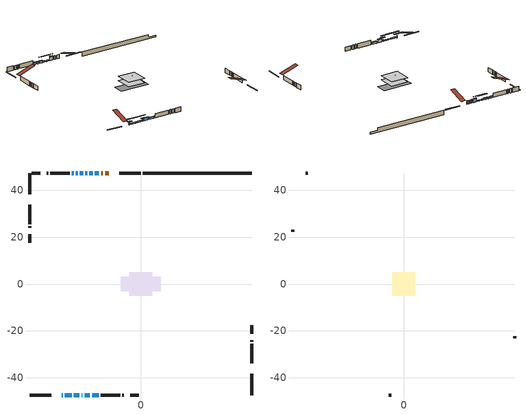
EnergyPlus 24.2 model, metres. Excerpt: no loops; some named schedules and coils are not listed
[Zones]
conditioned space
 floor adiabatic (AdiabaticFloorConstruction): -5,-5 -5,5 5,5 5,-5 z0.92
 floor foundation (Slab1 construction): -8.51,-3.12 -8.51,3.12 8.51,3.12 8.51,-3.12 z-1.46
 wall outside (RimJoist1 construction): -0.1,47.35 -9.25,47.35 / -47.35,-47.35 -38.2,-47.35 / -47.35,47.35 -47.35,38.2 / 47.35,-47.35 47.35,-38.2 z0.92:1.22
 wall outside (AdiabaticWallConstruction 1): -13.67,47.35 -15.18,47.35 / -16.11,47.35 -16.92,47.35 z0.92:2.95
 wall outside (AdiabaticWallConstruction): -33.77,-47.35 -33.26,-47.35 / -25.27,-47.35 -24.86,-47.35 z0.92:1.84; -17.85,47.35 -19.58,47.35 z0.92:2.93; -20.51,47.35 -21.96,47.35 / -22.88,47.35 -23.57,47.35 / -32.33,-47.35 -29.44,-47.35 / -28.51,-47.35 -26.2,-47.35 z0.92:1.61; -24.5,47.35 -25.92,47.35 / -28.57,47.35 -29.36,47.35 / -20.74,-47.35 -17.9,-47.35 z0.92:1.89; -26.85,47.35 -27.64,47.35 z0.92:1.74; -23.93,-47.35 -21.67,-47.35 z0.92:2.47
 wall outside (Wall1 construction): -30.28,47.35 -38.51,47.35 / -16.97,-47.35 -8.74,-47.35 / -47.35,33.77 -47.35,25.55 / 47.35,-33.77 47.35,-25.55 z0.92:3.36
 wall outside (Wall2 construction): -39.44,47.35 -40,47.35 / -7.81,-47.35 -7.25,-47.35 / -47.35,24.62 -47.35,24.06 / 47.35,-24.62 47.35,-24.06 z0.92:3.36
 wall outside (Wall4 construction): -42.79,47.35 -46.42,47.35 / -4.46,-47.35 -0.83,-47.35 / -47.35,21.26 -47.35,17.64 / 47.35,-21.26 47.35,-17.64 z0.92:3.36
 wall foundation (FoundationWall1 construction): 0.83,47.35,-1.46 0.83,47.35,0.92 42.7,47.35,0.92 42.7,47.35,-0.52 47.35,47.35,-0.52 47.35,47.35,-1.46
 window (WindowConstruction 6): -33.77,-47.35 -33.26,-47.35 z0.92:1.83
 window (WindowConstruction 5): -17.85,47.35 -19.58,47.35 z0.92:2.93
 window (WindowConstruction 8): -20.51,47.35 -21.96,47.35 z0.92:1.61
 window (WindowConstruction 9): -22.89,47.35 -23.57,47.35 z0.92:1.61
 window (WindowConstruction 10): -32.33,-47.35 -29.44,-47.35 z0.92:1.61
 window (WindowConstruction 11): -28.51,-47.35 -26.2,-47.35 z0.92:1.61
 window (WindowConstruction 7): -25.27,-47.35 -24.86,-47.35 z0.92:1.83
 window (WindowConstruction): -24.5,47.35 -25.92,47.35 z0.92:1.89
 window (WindowConstruction 1): -26.85,47.35 -27.64,47.35 z0.92:1.73
 window (WindowConstruction 2): -28.57,47.35 -29.35,47.35 z0.92:1.89
 window (WindowConstruction 3): -23.93,-47.35 -21.67,-47.35 z0.92:2.47
 window (WindowConstruction 4): -20.74,-47.35 -17.9,-47.35 z0.92:1.89
 door (Door): -13.67,47.35 -15.18,47.35 z0.92:2.95
 door (Door 1): -16.11,47.35 -16.92,47.35 z0.92:2.95
 ceiling adiabatic (AdiabaticFloorConstruction): 5,-5 5,5 -5,5 -5,-5 z0.92
 roof outside (Roof1 construction): -1.36,1.36 -1.36,-1.36 1.36,-1.36 1.36,1.36 z3.36
attic - vented
 floor to conditioned space (Floor1 construction Reversed): -5,-5 -5,5 5,5 5,-5 z3.36
 wall outside (Wall3 construction): -40.93,47.35 -41.86,47.35 / -6.32,-47.35 -5.39,-47.35 / -47.35,23.13 -47.35,22.19 / 47.35,-23.13 47.35,-22.19 z0.92:3.36
 roof outside (Roof2 construction): -12.74,47.35,3.36 -12.74,37.61,6.6 -10.17,37.61,6.6 -10.17,47.35,3.36; -34.7,-47.35,3.36 -34.7,-37.61,6.6 -37.27,-37.61,6.6 -37.27,-47.35,3.36; -47.35,34.7,3.36 -37.61,34.7,6.6 -37.61,37.27,6.6 -47.35,37.27,3.36; 47.35,-34.7,3.36 37.61,-34.7,6.6 37.61,-37.27,6.6 47.35,-37.27,3.36
shading: -32.25,-47.35 -34.78,-47.35 -34.78,-48.26 -32.25,-48.26 z2.84; -19.78,47.35 -17.65,47.35 -17.65,47.76 -19.78,47.76 z3.13; -24.6,47.35 -17.87,47.35 -17.87,47.76 -24.6,47.76 z4.25; -26.21,47.35 -20.25,47.35 -20.25,47.76 -26.21,47.76 z4.25; -26.8,-47.35 -34.97,-47.35 -34.97,-47.76 -26.8,-47.76 z4.25; -23.56,-47.35 -31.15,-47.35 -31.15,-47.76 -23.56,-47.76 z4.25; -23.85,-47.35 -26.28,-47.35 -26.28,-48.26 -23.85,-48.26 z2.84; -26.12,47.35 -24.3,47.35 -24.3,47.76 -26.12,47.76 z2.09; -27.84,47.35 -26.65,47.35 -26.65,47.76 -27.84,47.76 z1.93; -29.56,47.35 -28.37,47.35 -28.37,47.76 -29.56,47.76 z2.09; -21.52,-47.35 -24.08,-47.35 -24.08,-47.81 -21.52,-47.81 z2.62; -17.75,-47.35 -20.89,-47.35 -20.89,-47.81 -17.75,-47.81 z2.04
[Building]
Building 1: Terrain=Suburbs
[Site:Location]
Timmins AP_ON: Latitude {deg}=48.57; Longitude {deg}=-81.38; Time Zone {hr}=-5; Elevation {m}=295; Keep Site Location Information=Yes
[Site:GroundTemperature:Shallow]
-4.08336, -6.83505, -7.05541, -5.74959, -0.50746, 4.71025, 9.23373, 12.0992, 12.3427, 10.0121, 5.60395, 0.54629
[Site:WaterMainsTemperature]
Calculation Method=Schedule; Temperature Schedule=mains temperature schedule
[Material] Roughness=Rough; Thermal Absorptance=0.9
Name | Thickness {m} | Conductivity {W/m-K} | Density {kg/m3} | Specific Heat {J/kg-K} | Solar Absorptance | Visible Absorptance
asphalt or fiberglass shingles | 0.00635 | 0.162714 | 1121.4 | 1465.45 | 0.4 | 0.4
ceiling loosefill ins | 0.254 | 0.0480833 | 16.02 | 1046.75 | 0.7 | 0.7
ceiling stud and cavity | 0.1397 | 0.140918 | 65.682 | 1177.47 | 0.7 | 0.7
concrete 4.0 in. | 0.1016 | 1.803125 | 2242.8 | 837.4 | 0.7 | 0.7
concrete 8.0 in. | 0.2032 | 1.803125 | 2242.8 | 837.4 | 0.7 | 0.7
door material | 0.04445 | 0.053851 | 512.64 | 1214.23 | 0.7 | 0.7
exterior vertical ins | 0.0445518 | 0.029427 | 32.04 | 1214.23 | 0.7 | 0.7
floor covering | 0.0127 | 0.0433444 | 54.468 | 1339.84 | 0.6 | 0.6
floor rigid ins; wall rigid ins 1 | 0.512978 | 0.029427 | 32.04 | 1214.23 | 0.7 | 0.7
floor stud and cavity | 0.1397 | 1.75129 | 37.0049 | 1207.88 | 0.7 | 0.7
furniture material conditioned space 1 | 0.1524 | 0.115458 | 640.8 | 1214.23 | 0.6 | 0.6
gypsum board | 0.0127 | 0.160291 | 801 | 837.4 | 0.6 | 0.6
gypsum board 1 | 0.0127 | 0.160291 | 801 | 837.4 | 0.7 | 0.7
osb sheathing 0.5 in. | 0.0127 | 0.115458 | 512.64 | 1214.23 | 0.7 | 0.7
osb sheathing 0.75 in. | 0.01905 | 0.115458 | 512.64 | 1214.23 | 0.7 | 0.7
osb sheathing 2.0 in. | 0.0508 | 0.115458 | 512.64 | 1214.23 | 0.7 | 0.7
rim joist rigid ins; wall rigid ins | 0.051816 | 0.029427 | 32.04 | 1214.23 | 0.7 | 0.7
rim joist stud and cavity | 0.0508 | 0.0344034 | 125.044 | 1163.47 | 0.6 | 0.6
roof stud and cavity | 0.2032 | 0.122513 | 78.34581 | 1123.46 | 0.7 | 0.7
wall stud and cavity | 0.1397 | 0.157107 | 139.0536 | 1170.24 | 0.7 | 0.7
wall stud and cavity 1 | 0.1397 | 0.175529 | 139.0536 | 1170.24 | 0.7 | 0.7
wall stud and cavity 2 | 0.0889 | 6.1454 | 50.32683 | 1063.81 | 0.6 | 0.6
wall stud and cavity 3 | 0.1397 | 0.234034 | 139.0536 | 1170.24 | 0.7 | 0.7
wall stud and cavity 4 | 0.0889 | 0.380278 | 52.3479 | 1209.89 | 0.7 | 0.7
wall stud and cavity 5 | 0.0889 | 0.391764 | 83.0341 | 1211.67 | 0.7 | 0.7
wood siding | 0.0254 | 0.102417 | 544.68 | 1172.36 | 0.4 | 0.4
wood siding 1 | 0.00254 | 0.102417 | 544.68 | 1172.36 | 0.4 | 0.4
wood siding 2; wood siding 3; wood siding 4 | 0.0254 | 0.102417 | 544.68 | 1172.36 | 0.7 | 0.7
[WindowMaterial:SimpleGlazingSystem]
Name | U-Factor {W/m2-K} | Solar Heat Gain Coefficient
WindowMaterial | 1.86182 | 0.5
WindowMaterial 1 | 1.97083 | 0.44
WindowMaterial 2 | 1.94415 | 0.46
WindowMaterial 3 | 1.75848 | 0.55
WindowMaterial 4 | 3.131417 | 0.58
WindowMaterial 5 | 3.25804 | 0.55
WindowMaterial 6 | 4.83538 | 0.46
WindowMaterial 7 | 1.99411 | 0.47
WindowMaterial 8 | 2.1866 | 0.37
WindowMaterial 9 | 1.96402 | 0.49
[Construction]
AdiabaticFloorConstruction: floor stud and cavity, floor rigid ins, osb sheathing 0.75 in., floor covering
AdiabaticWallConstruction: wood siding 3, wall rigid ins 1, wall stud and cavity 4, gypsum board
AdiabaticWallConstruction 1: wood siding 4, wall rigid ins 1, wall stud and cavity 4, gypsum board
Door; Door 1: door material
Floor1 construction Reversed: gypsum board, ceiling stud and cavity, ceiling loosefill ins
FoundationWall1 construction: concrete 8.0 in., gypsum board 1
furniture construction conditioned space 1: furniture material conditioned space 1
PartitionWallConstruction: gypsum board, wall stud and cavity 5, gypsum board
RimJoist1 construction: wood siding 2, rim joist rigid ins, osb sheathing 2.0 in., rim joist stud and cavity
Roof1 construction: asphalt or fiberglass shingles, osb sheathing 0.75 in., roof stud and cavity, gypsum board
Roof2 construction: asphalt or fiberglass shingles
Slab1 construction: concrete 4.0 in.
Wall1 construction: wood siding, wall rigid ins, osb sheathing 0.5 in., wall stud and cavity, gypsum board
Wall2 construction: wood siding, wall rigid ins, osb sheathing 0.5 in., wall stud and cavity 1, gypsum board
Wall3 construction: wood siding 1, wall stud and cavity 2
Wall4 construction: wood siding, wall rigid ins, osb sheathing 0.5 in., wall stud and cavity 3, gypsum board
WindowConstruction; WindowConstruction 4: WindowMaterial
WindowConstruction 1: WindowMaterial 1
WindowConstruction 10; WindowConstruction 8: WindowMaterial 7
WindowConstruction 11: WindowMaterial 9
WindowConstruction 2: WindowMaterial 2
WindowConstruction 3: WindowMaterial 3
WindowConstruction 5: WindowMaterial 4
WindowConstruction 6: WindowMaterial 5
WindowConstruction 7: WindowMaterial 6
WindowConstruction 9: WindowMaterial 8
[Zone] Multiplier=1; Part of Total Floor Area=Yes
Name | Volume {m3}
attic - vented | 52.673
conditioned space | 522.3
[Space]
Name | Zone | Volume {m3}
attic - vented 1 | attic - vented | 52.673
conditioned space 1 | conditioned space | 522.3
[ZoneInfiltration:EffectiveLeakageArea]
infil attic - vented 1: Zone or Space=attic - vented 1; Schedule=Always On Discrete; Effective Air Leakage Area {cm2}=3634.91; Stack Coefficient=0.000395285; Wind Coefficient=1.34331e-05
[ZoneMixing]
whole house fan mix: Zone or Space=attic - vented; Schedule=Always On Continuous; Design Flow Rate Calculation Method=Flow/Zone; Design Flow Rate {m3/s}=0; Source Zone or Space=conditioned space
[SurfaceProperty:ExposedFoundationPerimeter]
Slab1: Exposed Perimeter Calculation Method=TotalExposedPerimeter; Total Exposed Perimeter {m}=46.513
[InternalMass] Zone or ZoneList=conditioned space; Space or SpaceList=conditioned space 1
Name | Construction | Surface Area {m2}
furniture mass conditioned space 1 | furniture construction conditioned space 1 | 82.4801
partition wall mass | PartitionWallConstruction | 206.2
[Lights]
interior lighting: Zone or ZoneList or Space or SpaceList=conditioned space 1; Schedule=interior lighting schedule; Design Level Calculation Method=LightingLevel; Lighting Level {W}=343.2; Return Air Fraction=0; Fraction Radiant=0.6; Fraction Visible=0.2; Fraction Replaceable=1
[People]
occupants: Zone or ZoneList or Space or SpaceList=conditioned space 1; Number of People Schedule=occupants schedule; Number of People Calculation Method=People; Number of People=3; Fraction Radiant=0.314171; Sensible Heat Fraction=0.56303; Activity Level Schedule=occupants activity schedule; Carbon Dioxide Generation Rate {m3/s-W}=0; Enable ASHRAE 55 Comfort Warnings=No; Mean Radiant Temperature Calculation Type=EnclosureAveraged
[ElectricEquipment] Zone or ZoneList or Space or SpaceList=conditioned space 1; Design Level Calculation Method=EquipmentLevel
Name | Schedule | Design Level {W} | Fraction Latent | Fraction Radiant | Fraction Lost
clothes dryer | clothes dryer schedule | 140.772 | 0.015 | 0.081 | 0.85
clothes washer | clothes washer schedule | 32.1985 | 0.03 | 0.162 | 0.7
cooking range | cooking range schedule | 215.147 | 0.08 | 0.432 | 0.2
dishwasher | dishwasher schedule | 66.8632 | 0.3 | 0.18 | 0.4
fridge | fridge schedule | 72.9452 | 0 | 0.6 | 0
mech vent bath fan 0 | mech vent bath fan 0 schedule | 50.2 | 0 | 0 | 1
mech vent bath fan 1 | mech vent bath fan 1 schedule | 50.2 | 0 | 0 | 1
mech vent house fan | mech vent house fan schedule | 0 | 0 | 0 | 1
mech vent house fan cfis | mech vent house fan cfis schedule | 0 | 0 | 0 | 0
misc plug loads | misc plug loads schedule | 494.7 | 0.045 | 0.513 | 0.1
whole house fan | Always On Discrete | 0 | 0 | 0 | 1
[OtherEquipment] Zone or ZoneList or Space or SpaceList=conditioned space 1; Design Level Calculation Method=EquipmentLevel
Name | Fuel Type | Schedule | Design Level {W} | Fraction Latent | Fraction Radiant | Fraction Lost
clothes dryer 1 | Electricity | clothes dryer schedule | 0 | 0.015 | 0.081 | 0.85
cooking range 1 | Electricity | cooking range schedule | 0 | 0.08 | 0.432 | 0.2
general water use latent | None | general water use schedule | 62.594 | 1 | 0 | 0
general water use sensible | None | general water use schedule | -61.6891 | 0 | 0.6 | 0
mech vent house fan latent load | None | Always On Discrete | 0 | 1 | 0 | 0
mech vent house fan sensible load | None | Always On Discrete | 0 | 0 | 0 | 0
water heater energy adjustment1 | NaturalGas | Always On Discrete | 0.01 | 0 | 0 | 1
[ZoneInfiltration:DesignFlowRate] Zone or ZoneList or Space or SpaceList=conditioned space 1; Schedule=Always On Discrete; Design Flow Rate Calculation Method=Flow/Zone; Design Flow Rate {m3/s}=0
infil flow; natural vent flow; whole house fan flow
[ZoneControl:Thermostat]
conditioned space Thermostat: Zone or ZoneList=conditioned space; Control Type Schedule=conditioned space Thermostat Schedule; Control 1=conditioned space temperature setpoint; Temperature Difference Between Cutout And Setpoint {deltaC}=0
[ThermostatSetpoint:DualSetpoint]
conditioned space temperature setpoint: Heating Setpoint Temperature Schedule=heating setpoint; Cooling Setpoint Temperature Schedule=cooling setpoint
[AirLoopHVAC:UnitarySystem]
unit heater unitary system: Control Type=Load; Controlling Zone or Thermostat Location=conditioned space; Dehumidification Control Type=None; Availability Schedule=Always On Discrete; Supply Fan=unit heater supply fan; Fan Placement=BlowThrough; Supply Air Fan Operating Mode Schedule=unit heater auto fan schedule; Heating Coil=unit heater htg coil; DX Heating Coil Sizing Ratio=1; Use DOAS DX Cooling Coil=No; Minimum Supply Air Temperature {C}=2; Latent Load Control=SensibleOnlyLoadControl; Cooling Supply Air Flow Rate Method=None; Heating Supply Air Flow Rate Method=SupplyAirFlowRate; Heating Supply Air Flow Rate {m3/s}=0.00141584; No Load Supply Air Flow Rate Method=SupplyAirFlowRate; No Load Supply Air Flow Rate {m3/s}=0; No Load Supply Air Flow Rate Control Set To Low Speed=Yes; Maximum Supply Air Temperature {C}=48.8889; Maximum Outdoor Dry-Bulb Temperature for Supplemental Heater Operation {C}=21; Ancillary On-Cycle Electric Power {W}=0; Ancillary Off-Cycle Electric Power {W}=0
[Zone equipment]
conditioned space: electric baseboard, unit heater unitary system
[Foundation:Kiva]
Foundation Kiva 1: Initial Indoor Air Temperature {C}=18; Wall Height Above Grade {m}=0.920008; Wall Depth Below Slab {m}=0.2032; Custom Block Material Name 1=exterior vertical ins; Custom Block Depth 1 {m}=2.38; Custom Block X Position 1 {m}=0.2159; Custom Block Z Position 1 {m}=0
[Foundation:Kiva:Settings]
Soil Conductivity {W/m-K}=0.849921; Soil Density {kg/m3}=1842.3; Soil Specific Heat {J/kg-K}=418.7; Ground Solar Absorptivity=0.9; Ground Thermal Absorptivity=0.9; Ground Surface Roughness {m}=0.03; Far-Field Width {m}=40; Deep-Ground Boundary Condition=ZeroFlux; Deep-Ground Depth {m}=40; Minimum Cell Dimension {m}=0.2; Maximum Cell Growth Coefficient=3; Simulation Timestep=Timestep
[Exterior:Lights]
exterior lighting: Schedule=exterior lighting schedule; Design Level {W}=75.6
[EnergyManagementSystem:Sensor] Output:Variable or Output:Meter Index Key=conditioned space
Name | Output:Variable or Output:Meter
conditioned_space_clg_unmet_s | Zone Cooling Setpoint Not Met Time
conditioned_space_htg_unmet_s | Zone Heating Setpoint Not Met Time
fridge_tin_s; tin_s; tin_s_1 | Zone Mean Air Temperature
tout_s | Zone Outdoor Air Drybulb Temperature
win_s | Zone Air Humidity Ratio
[Schedule:Constant]
Name | Hourly Value
Always On Continuous; mech vent house fan schedule; mech vent house fan cfis schedule; Always On Discrete | 1
occupants activity schedule | 117.228
fridge schedule; unit heater auto fan schedule | 0
[Schedule:Week:Daily]
interior lighting schedule Week Rule - Jan1-Jan27: interior lighting schedule day, interior lighting schedule day, interior lighting schedule day, interior lighting schedule day, interior lighting schedule day, interior lighting schedule day, interior lighting schedule day, interior lighting schedule default day, interior lighting schedule default day, interior lighting schedule default day, interior lighting schedule default day, interior lighting schedule default day
interior lighting schedule Week Rule - Jan28-Feb3: interior lighting schedule day, interior lighting schedule day, interior lighting schedule day, interior lighting schedule day, interior lighting schedule day 1, interior lighting schedule day 1, interior lighting schedule day 1, interior lighting schedule default day, interior lighting schedule default day, interior lighting schedule default day, interior lighting schedule default day, interior lighting schedule default day
interior lighting schedule Week Rule - Feb4-Feb24: interior lighting schedule day 1, interior lighting schedule day 1, interior lighting schedule day 1, interior lighting schedule day 1, interior lighting schedule day 1, interior lighting schedule day 1, interior lighting schedule day 1, interior lighting schedule default day, interior lighting schedule default day, interior lighting schedule default day, interior lighting schedule default day, interior lighting schedule default day
interior lighting schedule Week Rule - Feb25-Mar3: interior lighting schedule day 1, interior lighting schedule day 1, interior lighting schedule day 1, interior lighting schedule day 1, interior lighting schedule day 2, interior lighting schedule day 2, interior lighting schedule day 2, interior lighting schedule default day, interior lighting schedule default day, interior lighting schedule default day, interior lighting schedule default day, interior lighting schedule default day
interior lighting schedule Week Rule - Mar4-Mar31: interior lighting schedule day 2, interior lighting schedule day 2, interior lighting schedule day 2, interior lighting schedule day 2, interior lighting schedule day 2, interior lighting schedule day 2, interior lighting schedule day 2, interior lighting schedule default day, interior lighting schedule default day, interior lighting schedule default day, interior lighting schedule default day, interior lighting schedule default day
interior lighting schedule Week Rule - Apr1-Apr28: interior lighting schedule day 3, interior lighting schedule day 3, interior lighting schedule day 3, interior lighting schedule day 3, interior lighting schedule day 3, interior lighting schedule day 3, interior lighting schedule day 3, interior lighting schedule default day, interior lighting schedule default day, interior lighting schedule default day, interior lighting schedule default day, interior lighting schedule default day
interior lighting schedule Week Rule - Apr29-May5: interior lighting schedule day 3, interior lighting schedule day 3, interior lighting schedule day 4, interior lighting schedule day 4, interior lighting schedule day 4, interior lighting schedule day 4, interior lighting schedule day 4, interior lighting schedule default day, interior lighting schedule default day, interior lighting schedule default day, interior lighting schedule default day, interior lighting schedule default day
interior lighting schedule Week Rule - May6-May26: interior lighting schedule day 4, interior lighting schedule day 4, interior lighting schedule day 4, interior lighting schedule day 4, interior lighting schedule day 4, interior lighting schedule day 4, interior lighting schedule day 4, interior lighting schedule default day, interior lighting schedule default day, interior lighting schedule default day, interior lighting schedule default day, interior lighting schedule default day
interior lighting schedule Week Rule - May27-Jun2: interior lighting schedule day 4, interior lighting schedule day 4, interior lighting schedule day 4, interior lighting schedule day 4, interior lighting schedule day 4, interior lighting schedule day 5, interior lighting schedule day 5, interior lighting schedule default day, interior lighting schedule default day, interior lighting schedule default day, interior lighting schedule default day, interior lighting schedule default day
interior lighting schedule Week Rule - Jun3-Jun30: interior lighting schedule day 5, interior lighting schedule day 5, interior lighting schedule day 5, interior lighting schedule day 5, interior lighting schedule day 5, interior lighting schedule day 5, interior lighting schedule day 5, interior lighting schedule default day, interior lighting schedule default day, interior lighting schedule default day, interior lighting schedule default day, interior lighting schedule default day
interior lighting schedule Week Rule - Jul1-Jul28: interior lighting schedule day 6, interior lighting schedule day 6, interior lighting schedule day 6, interior lighting schedule day 6, interior lighting schedule day 6, interior lighting schedule day 6, interior lighting schedule day 6, interior lighting schedule default day, interior lighting schedule default day, interior lighting schedule default day, interior lighting schedule default day, interior lighting schedule default day
interior lighting schedule Week Rule - Jul29-Aug4: interior lighting schedule day 6, interior lighting schedule day 6, interior lighting schedule day 6, interior lighting schedule day 7, interior lighting schedule day 7, interior lighting schedule day 7, interior lighting schedule day 7, interior lighting schedule default day, interior lighting schedule default day, interior lighting schedule default day, interior lighting schedule default day, interior lighting schedule default day
interior lighting schedule Week Rule - Aug5-Aug25: interior lighting schedule day 7, interior lighting schedule day 7, interior lighting schedule day 7, interior lighting schedule day 7, interior lighting schedule day 7, interior lighting schedule day 7, interior lighting schedule day 7, interior lighting schedule default day, interior lighting schedule default day, interior lighting schedule default day, interior lighting schedule default day, interior lighting schedule default day
interior lighting schedule Week Rule - Aug26-Sep1: interior lighting schedule day 7, interior lighting schedule day 7, interior lighting schedule day 7, interior lighting schedule day 7, interior lighting schedule day 7, interior lighting schedule day 7, interior lighting schedule day 8, interior lighting schedule default day, interior lighting schedule default day, interior lighting schedule default day, interior lighting schedule default day, interior lighting schedule default day
interior lighting schedule Week Rule - Sep2-Sep29: interior lighting schedule day 8, interior lighting schedule day 8, interior lighting schedule day 8, interior lighting schedule day 8, interior lighting schedule day 8, interior lighting schedule day 8, interior lighting schedule day 8, interior lighting schedule default day, interior lighting schedule default day, interior lighting schedule default day, interior lighting schedule default day, interior lighting schedule default day
interior lighting schedule Week Rule - Sep30-Oct6: interior lighting schedule day 8, interior lighting schedule day 9, interior lighting schedule day 9, interior lighting schedule day 9, interior lighting schedule day 9, interior lighting schedule day 9, interior lighting schedule day 9, interior lighting schedule default day, interior lighting schedule default day, interior lighting schedule default day, interior lighting schedule default day, interior lighting schedule default day
interior lighting schedule Week Rule - Oct7-Oct27: interior lighting schedule day 9, interior lighting schedule day 9, interior lighting schedule day 9, interior lighting schedule day 9, interior lighting schedule day 9, interior lighting schedule day 9, interior lighting schedule day 9, interior lighting schedule default day, interior lighting schedule default day, interior lighting schedule default day, interior lighting schedule default day, interior lighting schedule default day
interior lighting schedule Week Rule - Oct28-Nov3: interior lighting schedule day 9, interior lighting schedule day 9, interior lighting schedule day 9, interior lighting schedule day 9, interior lighting schedule day 10, interior lighting schedule day 10, interior lighting schedule day 10, interior lighting schedule default day, interior lighting schedule default day, interior lighting schedule default day, interior lighting schedule default day, interior lighting schedule default day
interior lighting schedule Week Rule - Nov4-Nov24: interior lighting schedule day 10, interior lighting schedule day 10, interior lighting schedule day 10, interior lighting schedule day 10, interior lighting schedule day 10, interior lighting schedule day 10, interior lighting schedule day 10, interior lighting schedule default day, interior lighting schedule default day, interior lighting schedule default day, interior lighting schedule default day, interior lighting schedule default day
interior lighting schedule Week Rule - Nov25-Dec1: interior lighting schedule day 10, interior lighting schedule day 10, interior lighting schedule day 10, interior lighting schedule day 10, interior lighting schedule day 10, interior lighting schedule day 10, interior lighting schedule day 11, interior lighting schedule default day, interior lighting schedule default day, interior lighting schedule default day, interior lighting schedule default day, interior lighting schedule default day
interior lighting schedule Week Rule - Dec2-Dec31: interior lighting schedule day 11, interior lighting schedule day 11, interior lighting schedule day 11, interior lighting schedule day 11, interior lighting schedule day 11, interior lighting schedule day 11, interior lighting schedule day 11, interior lighting schedule default day, interior lighting schedule default day, interior lighting schedule default day, interior lighting schedule default day, interior lighting schedule default day
occupants schedule Week Rule - Jan1-Dec31: occupants schedule day, occupants schedule day, occupants schedule day, occupants schedule day, occupants schedule day, occupants schedule day, occupants schedule day, occupants schedule default day, occupants schedule default day, occupants schedule default day, occupants schedule default day, occupants schedule default day
clothes dryer schedule Week Rule - Jan1-Dec31: clothes dryer schedule day, clothes dryer schedule day, clothes dryer schedule day, clothes dryer schedule day, clothes dryer schedule day, clothes dryer schedule day, clothes dryer schedule day, clothes dryer schedule default day, clothes dryer schedule default day, clothes dryer schedule default day, clothes dryer schedule default day, clothes dryer schedule default day
clothes washer schedule Week Rule - Jan1-Dec31: clothes washer schedule day, clothes washer schedule day, clothes washer schedule day, clothes washer schedule day, clothes washer schedule day, clothes washer schedule day, clothes washer schedule day, clothes washer schedule default day, clothes washer schedule default day, clothes washer schedule default day, clothes washer schedule default day, clothes washer schedule default day
cooking range schedule Week Rule - Jan1-Dec31: cooking range schedule day, cooking range schedule day, cooking range schedule day, cooking range schedule day, cooking range schedule day, cooking range schedule day, cooking range schedule day, cooking range schedule default day, cooking range schedule default day, cooking range schedule default day, cooking range schedule default day, cooking range schedule default day
dishwasher schedule Week Rule - Jan1-Dec31: dishwasher schedule day, dishwasher schedule day, dishwasher schedule day, dishwasher schedule day, dishwasher schedule day, dishwasher schedule day, dishwasher schedule day, dishwasher schedule default day, dishwasher schedule default day, dishwasher schedule default day, dishwasher schedule default day, dishwasher schedule default day
mech vent bath fan 0 schedule Week Rule - Jan1-Dec31: mech vent bath fan 0 schedule day, mech vent bath fan 0 schedule day, mech vent bath fan 0 schedule day, mech vent bath fan 0 schedule day, mech vent bath fan 0 schedule day, mech vent bath fan 0 schedule day, mech vent bath fan 0 schedule day, mech vent bath fan 0 schedule default day, mech vent bath fan 0 schedule default day, mech vent bath fan 0 schedule default day, mech vent bath fan 0 schedule default day, mech vent bath fan 0 schedule default day
mech vent bath fan 1 schedule Week Rule - Jan1-Dec31: mech vent bath fan 1 schedule day, mech vent bath fan 1 schedule day, mech vent bath fan 1 schedule day, mech vent bath fan 1 schedule day, mech vent bath fan 1 schedule day, mech vent bath fan 1 schedule day, mech vent bath fan 1 schedule day, mech vent bath fan 1 schedule default day, mech vent bath fan 1 schedule default day, mech vent bath fan 1 schedule default day, mech vent bath fan 1 schedule default day, mech vent bath fan 1 schedule default day
misc plug loads schedule Week Rule - Jan1-Dec31: misc plug loads schedule day, misc plug loads schedule day, misc plug loads schedule day, misc plug loads schedule day, misc plug loads schedule day, misc plug loads schedule day, misc plug loads schedule day, misc plug loads schedule default day, misc plug loads schedule default day, misc plug loads schedule default day, misc plug loads schedule default day, misc plug loads schedule default day
general water use schedule Week Rule - Jan1-Dec31: general water use schedule day, general water use schedule day, general water use schedule day, general water use schedule day, general water use schedule day, general water use schedule day, general water use schedule day, general water use schedule default day, general water use schedule default day, general water use schedule default day, general water use schedule default day, general water use schedule default day
exterior lighting schedule Week Rule - Jan1-Jan27: exterior lighting schedule day, exterior lighting schedule day, exterior lighting schedule day, exterior lighting schedule day, exterior lighting schedule day, exterior lighting schedule day, exterior lighting schedule day, exterior lighting schedule default day, exterior lighting schedule default day, exterior lighting schedule default day, exterior lighting schedule default day, exterior lighting schedule default day
exterior lighting schedule Week Rule - Jan28-Feb3: exterior lighting schedule day, exterior lighting schedule day, exterior lighting schedule day, exterior lighting schedule day, exterior lighting schedule day 1, exterior lighting schedule day 1, exterior lighting schedule day 1, exterior lighting schedule default day, exterior lighting schedule default day, exterior lighting schedule default day, exterior lighting schedule default day, exterior lighting schedule default day
exterior lighting schedule Week Rule - Feb4-Feb24: exterior lighting schedule day 1, exterior lighting schedule day 1, exterior lighting schedule day 1, exterior lighting schedule day 1, exterior lighting schedule day 1, exterior lighting schedule day 1, exterior lighting schedule day 1, exterior lighting schedule default day, exterior lighting schedule default day, exterior lighting schedule default day, exterior lighting schedule default day, exterior lighting schedule default day
exterior lighting schedule Week Rule - Feb25-Mar3: exterior lighting schedule day 1, exterior lighting schedule day 1, exterior lighting schedule day 1, exterior lighting schedule day 1, exterior lighting schedule day 2, exterior lighting schedule day 2, exterior lighting schedule day 2, exterior lighting schedule default day, exterior lighting schedule default day, exterior lighting schedule default day, exterior lighting schedule default day, exterior lighting schedule default day
exterior lighting schedule Week Rule - Mar4-Mar31: exterior lighting schedule day 2, exterior lighting schedule day 2, exterior lighting schedule day 2, exterior lighting schedule day 2, exterior lighting schedule day 2, exterior lighting schedule day 2, exterior lighting schedule day 2, exterior lighting schedule default day, exterior lighting schedule default day, exterior lighting schedule default day, exterior lighting schedule default day, exterior lighting schedule default day
exterior lighting schedule Week Rule - Apr1-Apr28: exterior lighting schedule day 3, exterior lighting schedule day 3, exterior lighting schedule day 3, exterior lighting schedule day 3, exterior lighting schedule day 3, exterior lighting schedule day 3, exterior lighting schedule day 3, exterior lighting schedule default day, exterior lighting schedule default day, exterior lighting schedule default day, exterior lighting schedule default day, exterior lighting schedule default day
exterior lighting schedule Week Rule - Apr29-May5: exterior lighting schedule day 3, exterior lighting schedule day 3, exterior lighting schedule day 4, exterior lighting schedule day 4, exterior lighting schedule day 4, exterior lighting schedule day 4, exterior lighting schedule day 4, exterior lighting schedule default day, exterior lighting schedule default day, exterior lighting schedule default day, exterior lighting schedule default day, exterior lighting schedule default day
exterior lighting schedule Week Rule - May6-May26: exterior lighting schedule day 4, exterior lighting schedule day 4, exterior lighting schedule day 4, exterior lighting schedule day 4, exterior lighting schedule day 4, exterior lighting schedule day 4, exterior lighting schedule day 4, exterior lighting schedule default day, exterior lighting schedule default day, exterior lighting schedule default day, exterior lighting schedule default day, exterior lighting schedule default day
exterior lighting schedule Week Rule - May27-Jun2: exterior lighting schedule day 4, exterior lighting schedule day 4, exterior lighting schedule day 4, exterior lighting schedule day 4, exterior lighting schedule day 4, exterior lighting schedule day 5, exterior lighting schedule day 5, exterior lighting schedule default day, exterior lighting schedule default day, exterior lighting schedule default day, exterior lighting schedule default day, exterior lighting schedule default day
exterior lighting schedule Week Rule - Jun3-Jun30: exterior lighting schedule day 5, exterior lighting schedule day 5, exterior lighting schedule day 5, exterior lighting schedule day 5, exterior lighting schedule day 5, exterior lighting schedule day 5, exterior lighting schedule day 5, exterior lighting schedule default day, exterior lighting schedule default day, exterior lighting schedule default day, exterior lighting schedule default day, exterior lighting schedule default day
exterior lighting schedule Week Rule - Jul1-Jul28: exterior lighting schedule day 6, exterior lighting schedule day 6, exterior lighting schedule day 6, exterior lighting schedule day 6, exterior lighting schedule day 6, exterior lighting schedule day 6, exterior lighting schedule day 6, exterior lighting schedule default day, exterior lighting schedule default day, exterior lighting schedule default day, exterior lighting schedule default day, exterior lighting schedule default day
exterior lighting schedule Week Rule - Jul29-Aug4: exterior lighting schedule day 6, exterior lighting schedule day 6, exterior lighting schedule day 6, exterior lighting schedule day 7, exterior lighting schedule day 7, exterior lighting schedule day 7, exterior lighting schedule day 7, exterior lighting schedule default day, exterior lighting schedule default day, exterior lighting schedule default day, exterior lighting schedule default day, exterior lighting schedule default day
[Schedule:Year]
interior lighting schedule: interior lighting schedule Week Rule - Jan1-Jan27, 1, 1, 1, 27, interior lighting schedule Week Rule - Jan28-Feb3, 1, 28, 2, 3, interior lighting schedule Week Rule - Feb4-Feb24, 2, 4, 2, 24, interior lighting schedule Week Rule - Feb25-Mar3, 2, 25, 3, 3, interior lighting schedule Week Rule - Mar4-Mar31, 3, 4, 3, 31, interior lighting schedule Week Rule - Apr1-Apr28, 4, 1, 4, 28, interior lighting schedule Week Rule - Apr29-May5, 4, 29, 5, 5, interior lighting schedule Week Rule - May6-May26, 5, 6, 5, 26, interior lighting schedule Week Rule - May27-Jun2, 5, 27, 6, 2, interior lighting schedule Week Rule - Jun3-Jun30, 6, 3, 6, 30, interior lighting schedule Week Rule - Jul1-Jul28, 7, 1, 7, 28, interior lighting schedule Week Rule - Jul29-Aug4, 7, 29, 8, 4, interior lighting schedule Week Rule - Aug5-Aug25, 8, 5, 8, 25, interior lighting schedule Week Rule - Aug26-Sep1, 8, 26, 9, 1, interior lighting schedule Week Rule - Sep2-Sep29, 9, 2, 9, 29, interior lighting schedule Week Rule - Sep30-Oct6, 9, 30, 10, 6, interior lighting schedule Week Rule - Oct7-Oct27, 10, 7, 10, 27, interior lighting schedule Week Rule - Oct28-Nov3, 10, 28, 11, 3, interior lighting schedule Week Rule - Nov4-Nov24, 11, 4, 11, 24, interior lighting schedule Week Rule - Nov25-Dec1, 11, 25, 12, 1, interior lighting schedule Week Rule - Dec2-Dec31, 12, 2, 12, 31
occupants schedule: occupants schedule Week Rule - Jan1-Dec31, 1, 1, 12, 31
clothes dryer schedule: clothes dryer schedule Week Rule - Jan1-Dec31, 1, 1, 12, 31
clothes washer schedule: clothes washer schedule Week Rule - Jan1-Dec31, 1, 1, 12, 31
cooking range schedule: cooking range schedule Week Rule - Jan1-Dec31, 1, 1, 12, 31
dishwasher schedule: dishwasher schedule Week Rule - Jan1-Dec31, 1, 1, 12, 31
mech vent bath fan 0 schedule: mech vent bath fan 0 schedule Week Rule - Jan1-Dec31, 1, 1, 12, 31
mech vent bath fan 1 schedule: mech vent bath fan 1 schedule Week Rule - Jan1-Dec31, 1, 1, 12, 31
misc plug loads schedule: misc plug loads schedule Week Rule - Jan1-Dec31, 1, 1, 12, 31
general water use schedule: general water use schedule Week Rule - Jan1-Dec31, 1, 1, 12, 31
exterior lighting schedule: exterior lighting schedule Week Rule - Jan1-Jan27, 1, 1, 1, 27, exterior lighting schedule Week Rule - Jan28-Feb3, 1, 28, 2, 3, exterior lighting schedule Week Rule - Feb4-Feb24, 2, 4, 2, 24, exterior lighting schedule Week Rule - Feb25-Mar3, 2, 25, 3, 3, exterior lighting schedule Week Rule - Mar4-Mar31, 3, 4, 3, 31, exterior lighting schedule Week Rule - Apr1-Apr28, 4, 1, 4, 28, exterior lighting schedule Week Rule - Apr29-May5, 4, 29, 5, 5, exterior lighting schedule Week Rule - May6-May26, 5, 6, 5, 26, exterior lighting schedule Week Rule - May27-Jun2, 5, 27, 6, 2, exterior lighting schedule Week Rule - Jun3-Jun30, 6, 3, 6, 30, exterior lighting schedule Week Rule - Jul1-Jul28, 7, 1, 7, 28, exterior lighting schedule Week Rule - Jul29-Aug4, 7, 29, 8, 4, exterior lighting schedule Week Rule - Aug5-Aug25, 8, 5, 8, 25, exterior lighting schedule Week Rule - Aug26-Sep1, 8, 26, 9, 1, exterior lighting schedule Week Rule - Sep2-Sep29, 9, 2, 9, 29, exterior lighting schedule Week Rule - Sep30-Oct6, 9, 30, 10, 6, exterior lighting schedule Week Rule - Oct7-Oct27, 10, 7, 10, 27, exterior lighting schedule Week Rule - Oct28-Nov3, 10, 28, 11, 3, exterior lighting schedule Week Rule - Nov4-Nov24, 11, 4, 11, 24, exterior lighting schedule Week Rule - Nov25-Dec1, 11, 25, 12, 1, exterior lighting schedule Week Rule - Dec2-Dec31, 12, 2, 12, 31
[Schedule:Compact]
conditioned space Thermostat Schedule: Through: 12/31, For: AllDays, Until: 24:00, 4
mains temperature schedule: Through: 01/01, For: AllDays, Until: 24:00, 2.53056, Through: 01/02, For: AllDays, Until: 24:00, 2.44778, Through: 01/03, For: AllDays, Until: 24:00, 2.36611, Through: 01/04, For: AllDays, Until: 24:00, 2.28556, Through: 01/05, For: AllDays, Until: 24:00, 2.20611, Through: 01/06, For: AllDays, Until: 24:00, 2.12778, Through: 01/07, For: AllDays, Until: 24:00, 2.05056, Through: 01/08, For: AllDays, Until: 24:00, 1.97444, Through: 01/09, For: AllDays, Until: 24:00, 1.89889, Through: 01/10, For: AllDays, Until: 24:00, 1.825, Through: 01/11, For: AllDays, Until: 24:00, 1.75222, Through: 01/12, For: AllDays, Until: 24:00, 1.68056, Through: 01/13, For: AllDays, Until: 24:00, 1.61056, Through: 01/14, For: AllDays, Until: 24:00, 1.54167, Through: 01/15, For: AllDays, Until: 24:00, 1.47333, Through: 01/16, For: AllDays, Until: 24:00, 1.40722, Through: 01/17, For: AllDays, Until: 24:00, 1.34167, Through: 01/18, For: AllDays, Until: 24:00, 1.27778, Through: 01/19, For: AllDays, Until: 24:00, 1.21556, Through: 01/20, For: AllDays, Until: 24:00, 1.15444, Through: 01/21, For: AllDays, Until: 24:00, 1.09444, Through: 01/22, For: AllDays, Until: 24:00, 1.03611, Through: 01/23, For: AllDays, Until: 24:00, 0.978889, Through: 01/24, For: AllDays, Until: 24:00, 0.923333, Through: 01/25, For: AllDays, Until: 24:00, 0.869444, Through: 01/26, For: AllDays, Until: 24:00, 0.816667, Through: 01/27, For: AllDays, Until: 24:00, 0.765556, Through: 01/28, For: AllDays, Until: 24:00, 0.715556, Through: 01/29, For: AllDays, Until: 24:00, 0.667778, Through: 01/30, For: AllDays, Until: 24:00, 0.621111, Through: 01/31, For: AllDays, Until: 24:00, 0.576111, Through: 02/01, For: AllDays, Until: 24:00, 0.532222, Through: 02/02, For: AllDays, Until: 24:00, 0.490556, Through: 02/03, For: AllDays, Until: 24:00, 0.45, Through: 02/04, For: AllDays, Until: 24:00, 0.411111, Through: 02/05, For: AllDays, Until: 24:00, 0.373889, Through: 02/06, For: AllDays, Until: 24:00, 0.338333, Through: 02/07, For: AllDays, Until: 24:00, 0.304444, Through: 02/08, For: AllDays, Until: 24:00, 0.272222, Through: 02/09, For: AllDays, Until: 24:00, 0.241667, Through: 02/10, For: AllDays, Until: 24:00, 0.212222, Through: 02/11, For: AllDays, Until: 24:00, 0.185, Through: 02/12, For: AllDays, Until: 24:00, 0.159444, Through: 02/13, For: AllDays, Until: 24:00, 0.135556, Through: 02/14, For: AllDays, Until: 24:00, 0.112778, Through: 02/15, For: AllDays, Until: 24:00, 0.0922222, Through: 02/16, For: AllDays, Until: 24:00, 0.0733333, Through: 02/17, For: AllDays, Until: 24:00, 0.0561111, Through: 02/18, For: AllDays, Until: 24:00, 0.0405556, Through: 02/19, For: AllDays, Until: 24:00, 0.0266667, Through: 02/20, For: AllDays, Until: 24:00, 0.0144444, Through: 02/21, For: AllDays, Until: 24:00, 0.00444444, Through: 02/22, For: AllDays, Until: 24:00, 0, Through: 02/23, For: AllDays, Until: 24:00, 0, Through: 02/24, For: AllDays, Until: 24:00, 0, Through: 02/25, For: AllDays, Until: 24:00, 0, Through: 02/26, For: AllDays, Until: 24:00, 0, Through: 02/27, For: AllDays, Until: 24:00, 0, Through: 02/28, For: AllDays, Until: 24:00, 0, Through: 03/01, For: AllDays, Until: 24:00, 0, Through: 03/02, For: AllDays, Until: 24:00, 0, Through: 03/03, For: AllDays, Until: 24:00, 0, Through: 03/04, For: AllDays, Until: 24:00, 0.00388889, Through: 03/05, For: AllDays, Until: 24:00, 0.0138889, Through: 03/06, For: AllDays, Until: 24:00, 0.0261111, Through: 03/07, For: AllDays, Until: 24:00, 0.04, Through: 03/08, For: AllDays, Until: 24:00, 0.0555556, Through: 03/09, For: AllDays, Until: 24:00, 0.0727778, Through: 03/10, For: AllDays, Until: 24:00, 0.0916667, Through: 03/11, For: AllDays, Until: 24:00, 0.112222, Through: 03/12, For: AllDays, Until: 24:00, 0.134444, Through: 03/13, For: AllDays, Until: 24:00, 0.158333, Through: 03/14, For: AllDays, Until: 24:00, 0.183889, Through: 03/15, For: AllDays, Until: 24:00, 0.211111, Through: 03/16, For: AllDays, Until: 24:00, 0.24, Through: 03/17, For: AllDays, Until: 24:00, 0.270556, Through: 03/18, For: AllDays, Until: 24:00, 0.302778, Through: 03/19, For: AllDays, Until: 24:00, 0.336667, Through: 03/20, For: AllDays, Until: 24:00, 0.372222, Through: 03/21, For: AllDays, Until: 24:00, 0.409444, Through: 03/22, For: AllDays, Until: 24:00, 0.448333, Through: 03/23, For: AllDays, Until: 24:00, 0.488333, Through: 03/24, For: AllDays, Until: 24:00, 0.530556, Through: 03/25, For: AllDays, Until: 24:00, 0.573889, Through: 03/26, For: AllDays, Until: 24:00, 0.618889, Through: 03/27, For: AllDays, Until: 24:00, 0.665556, Through: 03/28, For: AllDays, Until: 24:00, 0.713333, Through: 03/29, For: AllDays, Until: 24:00, 0.763333, Through: 03/30, For: AllDays, Until: 24:00, 0.813889, Through: 03/31, For: AllDays, Until: 24:00, 0.866667, Through: 04/01, For: AllDays, Until: 24:00, 0.920556, Through: 04/02, For: AllDays, Until: 24:00, 0.976111, Through: 04/03, For: AllDays, Until: 24:00, 1.03333, Through: 04/04, For: AllDays, Until: 24:00, 1.09167, Through: 04/05, For: AllDays, Until: 24:00, 1.15111, Through: 04/06, For: AllDays, Until: 24:00, 1.21222, Through: 04/07, For: AllDays, Until: 24:00, 1.275, Through: 04/08, For: AllDays, Until: 24:00, 1.33889, Through: 04/09, For: AllDays, Until: 24:00, 1.40389, Through: 04/10, For: AllDays, Until: 24:00, 1.47056, Through: 04/11, For: AllDays, Until: 24:00, 1.53833, Through: 04/12, For: AllDays, Until: 24:00, 1.60722, Through: 04/13, For: AllDays, Until: 24:00, 1.67722, Through: 04/14, For: AllDays, Until: 24:00, 1.74889, Through: 04/15, For: AllDays, Until: 24:00, 1.82167, Through: 04/16, For: AllDays, Until: 24:00, 1.89556, Through: 04/17, For: AllDays, Until: 24:00, 1.97056, Through: 04/18, For: AllDays, Until: 24:00, 2.04667, Through: 04/19, For: AllDays, Until: 24:00, 2.12389, Through: 04/20, For: AllDays, Until: 24:00, 2.20222, Through: 04/21, For: AllDays, Until: 24:00, 2.28167, Through: 04/22, For: AllDays, Until: 24:00, 2.36222, Through: 04/23, For: AllDays, Until: 24:00, 2.44389, Through: 04/24, For: AllDays, Until: 24:00, 2.52667, Through: 04/25, For: AllDays, Until: 24:00, 2.61, Through: 04/26, For: AllDays, Until: 24:00, 2.69444, Through: 04/27, For: AllDays, Until: 24:00, 2.78, Through: 04/28, For: AllDays, Until: 24:00, 2.86611, Through: 04/29, For: AllDays, Until: 24:00, 2.95333, Through: 04/30, For: AllDays, Until: 24:00, 3.04167, Through: 05/01, For: AllDays, Until: 24:00, 3.13056, Through: 05/02, For: AllDays, Until: 24:00, 3.22, Through: 05/03, For: AllDays, Until: 24:00, 3.31056, Through: 05/04, For: AllDays, Until: 24:00, 3.40167, Through: 05/05, For: AllDays, Until: 24:00, 3.49333, Through: 05/06, For: AllDays, Until: 24:00, 3.58611, Through: 05/07, For: AllDays, Until: 24:00, 3.67889, Through: 05/08, For: AllDays, Until: 24:00, 3.77278, Through: 05/09, For: AllDays, Until: 24:00, 3.86722, Through: 05/10, For: AllDays, Until: 24:00, 3.96278, Through: 05/11, For: AllDays, Until: 24:00, 4.05833, Through: 05/12, For: AllDays, Until: 24:00, 4.15444, Through: 05/13, For: AllDays, Until: 24:00, 4.25056, Through: 05/14, For: AllDays, Until: 24:00, 4.34778, Through: 05/15, For: AllDays, Until: 24:00, 4.44556, Through: 05/16, For: AllDays, Until: 24:00, 4.54333, Through: 05/17, For: AllDays, Until: 24:00, 4.64167, Through: 05/18, For: AllDays, Until: 24:00, 4.74, Through: 05/19, For: AllDays, Until: 24:00, 4.83944, Through: 05/20, For: AllDays, Until: 24:00, 4.93833, Through: 05/21, For: AllDays, Until: 24:00, 5.03778, Through: 05/22, For: AllDays, Until: 24:00, 5.13778, Through: 05/23, For: AllDays, Until: 24:00, 5.23778, Through: 05/24, For: AllDays, Until: 24:00, 5.33778, Through: 05/25, For: AllDays, Until: 24:00, 5.43778, Through: 05/26, For: AllDays, Until: 24:00, 5.53833, Through: 05/27, For: AllDays, Until: 24:00, 5.63889, Through: 05/28, For: AllDays, Until: 24:00, 5.73944, Through: 05/29, For: AllDays, Until: 24:00, 5.84, Through: 05/30, For: AllDays, Until: 24:00, 5.94056, Through: 05/31, For: AllDays, Until: 24:00, 6.04111, Through: 06/01, For: AllDays, Until: 24:00, 6.14111, Through: 06/02, For: AllDays, Until: 24:00, 6.24167, Through: 06/03, For: AllDays, Until: 24:00, 6.34167, Through: 06/04, For: AllDays, Until: 24:00, 6.44167, Through: 06/05, For: AllDays, Until: 24:00, 6.54167, Through: 06/06, For: AllDays, Until: 24:00, 6.64167, Through: 06/07, For: AllDays, Until: 24:00, 6.74111, Through: 06/08, For: AllDays, Until: 24:00, 6.84, Through: 06/09, For: AllDays, Until: 24:00, 6.93889, Through: 06/10, For: AllDays, Until: 24:00, 7.03722, Through: 06/11, For: AllDays, Until: 24:00, 7.13556, Through: 06/12, For: AllDays, Until: 24:00, 7.23333, Through: 06/13, For: AllDays, Until: 24:00, 7.33056, Through: 06/14, For: AllDays, Until: 24:00, 7.42722, Through: 06/15, For: AllDays, Until: 24:00, 7.52389, Through: 06/16, For: AllDays, Until: 24:00, 7.62, Through: 06/17, For: AllDays, Until: 24:00, 7.715, Through: 06/18, For: AllDays, Until: 24:00, 7.81, Through: 06/19, For: AllDays, Until: 24:00, 7.90444, Through: 06/20, For: AllDays, Until: 24:00, 7.99778, Through: 06/21, For: AllDays, Until: 24:00, 8.09056, Through: 06/22, For: AllDays, Until: 24:00, 8.18333, Through: 06/23, For: AllDays, Until: 24:00, 8.27444, Through: 06/24, For: AllDays, Until: 24:00, 8.36556, Through: 06/25, For: AllDays, Until: 24:00, 8.45556, Through: 06/26, For: AllDays, Until: 24:00, 8.545, Through: 06/27, For: AllDays, Until: 24:00, 8.63333, Through: 06/28, For: AllDays, Until: 24:00, 8.72111, Through: 06/29, For: AllDays, Until: 24:00, 8.80778, Through: 06/30, For: AllDays, Until: 24:00, 8.89389, Through: 07/01, For: AllDays, Until: 24:00, 8.97889, Through: 07/02, For: AllDays, Until: 24:00, 9.06333, Through: 07/03, For: AllDays, Until: 24:00, 9.14611, Through: 07/04, For: AllDays, Until: 24:00, 9.22833, Through: 07/05, For: AllDays, Until: 24:00, 9.30944, Through: 07/06, For: AllDays, Until: 24:00, 9.38944, Through: 07/07, For: AllDays, Until: 24:00, 9.46889, Through: 07/08, For: AllDays, Until: 24:00, 9.54667, Through: 07/09, For: AllDays, Until: 24:00, 9.62333, Through: 07/10, For: AllDays, Until: 24:00, 9.69944, Through: 07/11, For: AllDays, Until: 24:00, 9.77389, Through: 07/12, For: AllDays, Until: 24:00, 9.84722, Through: 07/13, For: AllDays, Until: 24:00, 9.91944, Through: 07/14, For: AllDays, Until: 24:00, 9.99056, Through: 07/15, For: AllDays, Until: 24:00, 10.0606, Through: 07/16, For: AllDays, Until: 24:00, 10.1289, Through: 07/17, For: AllDays, Until: 24:00, 10.1961, Through: 07/18, For: AllDays, Until: 24:00, 10.2622, Through: 07/19, For: AllDays, Until: 24:00, 10.3267, Through: 07/20, For: AllDays, Until: 24:00, 10.39, Through: 07/21, For: AllDays, Until: 24:00, 10.4517, Through: 07/22, For: AllDays, Until: 24:00, 10.5128, Through: 07/23, For: AllDays, Until: 24:00, 10.5717, Through: 07/24, For: AllDays, Until: 24:00, 10.6294, Through: 07/25, For: AllDays, Until: 24:00, 10.6861, Through: 07/26, For: AllDays, Until: 24:00, 10.7406, Through: 07/27, For: AllDays, Until: 24:00, 10.7944, Through: 07/28, For: AllDays, Until: 24:00, 10.8461, Through: 07/29, For: AllDays, Until: 24:00, 10.8967, Through: 07/30, For: AllDays, Until: 24:00, 10.9456, Through: 07/31, For: AllDays, Until: 24:00, 10.9933, Through: 08/01, For: AllDays, Until: 24:00, 11.0389, Through: 08/02, For: AllDays, Until: 24:00, 11.0833, Through: 08/03, For: AllDays, Until: 24:00, 11.1261, Through: 08/04, For: AllDays, Until: 24:00, 11.1678, Through: 08/05, For: AllDays, Until: 24:00, 11.2072, Through: 08/06, For: AllDays, Until: 24:00, 11.2456, Through: 08/07, For: AllDays, Until: 24:00, 11.2817, Through: 08/08, For: AllDays, Until: 24:00, 11.3167, Through: 08/09, For: AllDays, Until: 24:00, 11.35, Through: 08/10, For: AllDays, Until: 24:00, 11.3817, Through: 08/11, For: AllDays, Until: 24:00, 11.4117, Through: 08/12, For: AllDays, Until: 24:00, 11.44, Through: 08/13, For: AllDays, Until: 24:00, 11.4667, Through: 08/14, For: AllDays, Until: 24:00, 11.4917, Through: 08/15, For: AllDays, Until: 24:00, 11.5144, Through: 08/16, For: AllDays, Until: 24:00, 11.5361, Through: 08/17, For: AllDays, Until: 24:00, 11.5561, Through: 08/18, For: AllDays, Until: 24:00, 11.5744, Through: 08/19, For: AllDays, Until: 24:00, 11.5911, Through: 08/20, For: AllDays, Until: 24:00, 11.6056, Through: 08/21, For: AllDays, Until: 24:00, 11.6189, Through: 08/22, For: AllDays, Until: 24:00, 11.63, Through: 08/23, For: AllDays, Until: 24:00, 11.64, Through: 08/24, For: AllDays, Until: 24:00, 11.6478, Through: 08/25, For: AllDays, Until: 24:00, 11.6539, Through: 08/26, For: AllDays, Until: 24:00, 11.6583, Through: 08/27, For: AllDays, Until: 24:00, 11.6611, Through: 08/28, For: AllDays, Until: 24:00, 11.6622, Through: 08/29, For: AllDays, Until: 24:00, 11.6611, Through: 08/30, For: AllDays, Until: 24:00, 11.6589, Through: 08/31, For: AllDays, Until: 24:00, 11.6544, Through: 09/01, For: AllDays, Until: 24:00, 11.6489, Through: 09/02, For: AllDays, Until: 24:00, 11.6411, Through: 09/03, For: AllDays, Until: 24:00, 11.6317, Through: 09/04, For: AllDays, Until: 24:00, 11.6206, Through: 09/05, For: AllDays, Until: 24:00, 11.6078, Through: 09/06, For: AllDays, Until: 24:00, 11.5933, Through: 09/07, For: AllDays, Until: 24:00, 11.5772, Through: 09/08, For: AllDays, Until: 24:00, 11.5594, Through: 09/09, For: AllDays, Until: 24:00, 11.5394, Through: 09/10, For: AllDays, Until: 24:00, 11.5183, Through: 09/11, For: AllDays, Until: 24:00, 11.495, Through: 09/12, For: AllDays, Until: 24:00, 11.4706, Through: 09/13, For: AllDays, Until: 24:00, 11.4444, Through: 09/14, For: AllDays, Until: 24:00, 11.4161, Through: 09/15, For: AllDays, Until: 24:00, 11.3867, Through: 09/16, For: AllDays, Until: 24:00, 11.355, Through: 09/17, For: AllDays, Until: 24:00, 11.3222, Through: 09/18, For: AllDays, Until: 24:00, 11.2878, Through: 09/19, For: AllDays, Until: 24:00, 11.2511, Through: 09/20, For: AllDays, Until: 24:00, 11.2133, Through: 09/21, For: AllDays, Until: 24:00, 11.1739, Through: 09/22, For: AllDays, Until: 24:00, 11.1333, Through: 09/23, For: AllDays, Until: 24:00, 11.0906, Through: 09/24, For: AllDays, Until: 24:00, 11.0461, Through: 09/25, For: AllDays, Until: 24:00, 11.0006, Through: 09/26, For: AllDays, Until: 24:00, 10.9533, Through: 09/27, For: AllDays, Until: 24:00, 10.9044, Through: 09/28, For: AllDays, Until: 24:00, 10.8544, Through: 09/29, For: AllDays, Until: 24:00, 10.8028, Through: 09/30, For: AllDays, Until: 24:00, 10.7494, Through: 10/01, For: AllDays, Until: 24:00, 10.6944, Through: 10/02, For: AllDays, Until: 24:00, 10.6383, Through: 10/03, For: AllDays, Until: 24:00, 10.5811, Through: 10/04, For: AllDays, Until: 24:00, 10.5222, Through: 10/05, For: AllDays, Until: 24:00, 10.4617, Through: 10/06, For: AllDays, Until: 24:00, 10.4, Through: 10/07, For: AllDays, Until: 24:00, 10.3367, Through: 10/08, For: AllDays, Until: 24:00, 10.2722, Through: 10/09, For: AllDays, Until: 24:00, 10.2067, Through: 10/10, For: AllDays, Until: 24:00, 10.1394, Through: 10/11, For: AllDays, Until: 24:00, 10.0711, Through: 10/12, For: AllDays, Until: 24:00, 10.0017, Through: 10/13, For: AllDays, Until: 24:00, 9.93111, Through: 10/14, For: AllDays, Until: 24:00, 9.85889, Through: 10/15, For: AllDays, Until: 24:00, 9.78556, Through: 10/16, For: AllDays, Until: 24:00, 9.71111, Through: 10/17, For: AllDays, Until: 24:00, 9.63556, Through: 10/18, For: AllDays, Until: 24:00, 9.55889, Through: 10/19, For: AllDays, Until: 24:00, 9.48111, Through: 10/20, For: AllDays, Until: 24:00, 9.40222, Through: 10/21, For: AllDays, Until: 24:00, 9.32222, Through: 10/22, For: AllDays, Until: 24:00, 9.24167, Through: 10/23, For: AllDays, Until: 24:00, 9.15944, Through: 10/24, For: AllDays, Until: 24:00, 9.07667, Through: 10/25, For: AllDays, Until: 24:00, 8.99222, Through: 10/26, For: AllDays, Until: 24:00, 8.90778, Through: 10/27, For: AllDays, Until: 24:00, 8.82167, Through: 10/28, For: AllDays, Until: 24:00, 8.735, Through: 10/29, For: AllDays, Until: 24:00, 8.64778, Through: 10/30, For: AllDays, Until: 24:00, 8.55889, Through: 10/31, For: AllDays, Until: 24:00, 8.47, Through: 11/01, For: AllDays, Until: 24:00, 8.38, Through: 11/02, For: AllDays, Until: 24:00, 8.28944, Through: 11/03, For: AllDays, Until: 24:00, 8.19778, Through: 11/04, For: AllDays, Until: 24:00, 8.10556, Through: 11/05, For: AllDays, Until: 24:00, 8.01278, Through: 11/06, For: AllDays, Until: 24:00, 7.91944, Through: 11/07, For: AllDays, Until: 24:00, 7.825, Through: 11/08, For: AllDays, Until: 24:00, 7.73056, Through: 11/09, For: AllDays, Until: 24:00, 7.635, Through: 11/10, For: AllDays, Until: 24:00, 7.53944, Through: 11/11, For: AllDays, Until: 24:00, 7.44278, Through: 11/12, For: AllDays, Until: 24:00, 7.34611, Through: 11/13, For: AllDays, Until: 24:00, 7.24889, Through: 11/14, For: AllDays, Until: 24:00, 7.15111, Through: 11/15, For: AllDays, Until: 24:00, 7.05278, Through: 11/16, For: AllDays, Until: 24:00, 6.95444, Through: 11/17, For: AllDays, Until: 24:00, 6.85556, Through: 11/18, For: AllDays, Until: 24:00, 6.75667, Through: 11/19, For: AllDays, Until: 24:00, 6.65722, Through: 11/20, For: AllDays, Until: 24:00, 6.55778, Through: 11/21, For: AllDays, Until: 24:00, 6.45778, Through: 11/22, For: AllDays, Until: 24:00, 6.35778, Through: 11/23, For: AllDays, Until: 24:00, 6.25778, Through: 11/24, For: AllDays, Until: 24:00, 6.15722, Through: 11/25, For: AllDays, Until: 24:00, 6.05722, Through: 11/26, For: AllDays, Until: 24:00, 5.95667, Through: 11/27, For: AllDays, Until: 24:00, 5.85611, Through: 11/28, For: AllDays, Until: 24:00, 5.75556, Through: 11/29, For: AllDays, Until: 24:00, 5.655, Through: 11/30, For: AllDays, Until: 24:00, 5.55444, Through: 12/01, For: AllDays, Until: 24:00, 5.45389, Through: 12/02, For: AllDays, Until: 24:00, 5.35389, Through: 12/03, For: AllDays, Until: 24:00, 5.25389, Through: 12/04, For: AllDays, Until: 24:00, 5.15389, Through: 12/05, For: AllDays, Until: 24:00, 5.05389, Through: 12/06, For: AllDays, Until: 24:00, 4.95444, Through: 12/07, For: AllDays, Until: 24:00, 4.855, Through: 12/08, For: AllDays, Until: 24:00, 4.75611, Through: 12/09, For: AllDays, Until: 24:00, 4.65722, Through: 12/10, For: AllDays, Until: 24:00, 4.55889, Through: 12/11, For: AllDays, Until: 24:00, 4.46111, Through: 12/12, For: AllDays, Until: 24:00, 4.36333, Through: 12/13, For: AllDays, Until: 24:00, 4.26611, Through: 12/14, For: AllDays, Until: 24:00, 4.16944, Through: 12/15, For: AllDays, Until: 24:00, 4.07333, Through: 12/16, For: AllDays, Until: 24:00, 3.97778, Through: 12/17, For: AllDays, Until: 24:00, 3.88278, Through: 12/18, For: AllDays, Until: 24:00, 3.78778, Through: 12/19, For: AllDays, Until: 24:00, 3.69389, Through: 12/20, For: AllDays, Until: 24:00, 3.60056, Through: 12/21, For: AllDays, Until: 24:00, 3.50833, Through: 12/22, For: AllDays, Until: 24:00, 3.41611, Through: 12/23, For: AllDays, Until: 24:00, 3.325, Through: 12/24, For: AllDays, Until: 24:00, 3.23444, Through: 12/25, For: AllDays, Until: 24:00, 3.14444, Through: 12/26, For: AllDays, Until: 24:00, 3.05556, Through: 12/27, For: AllDays, Until: 24:00, 2.96722, Through: 12/28, For: AllDays, Until: 24:00, 2.88, Through: 12/29, For: AllDays, Until: 24:00, 2.79389, Through: 12/30, For: AllDays, Until: 24:00, 2.70833, Through: 12/31, For: AllDays, Until: 24:00, 2.62333
